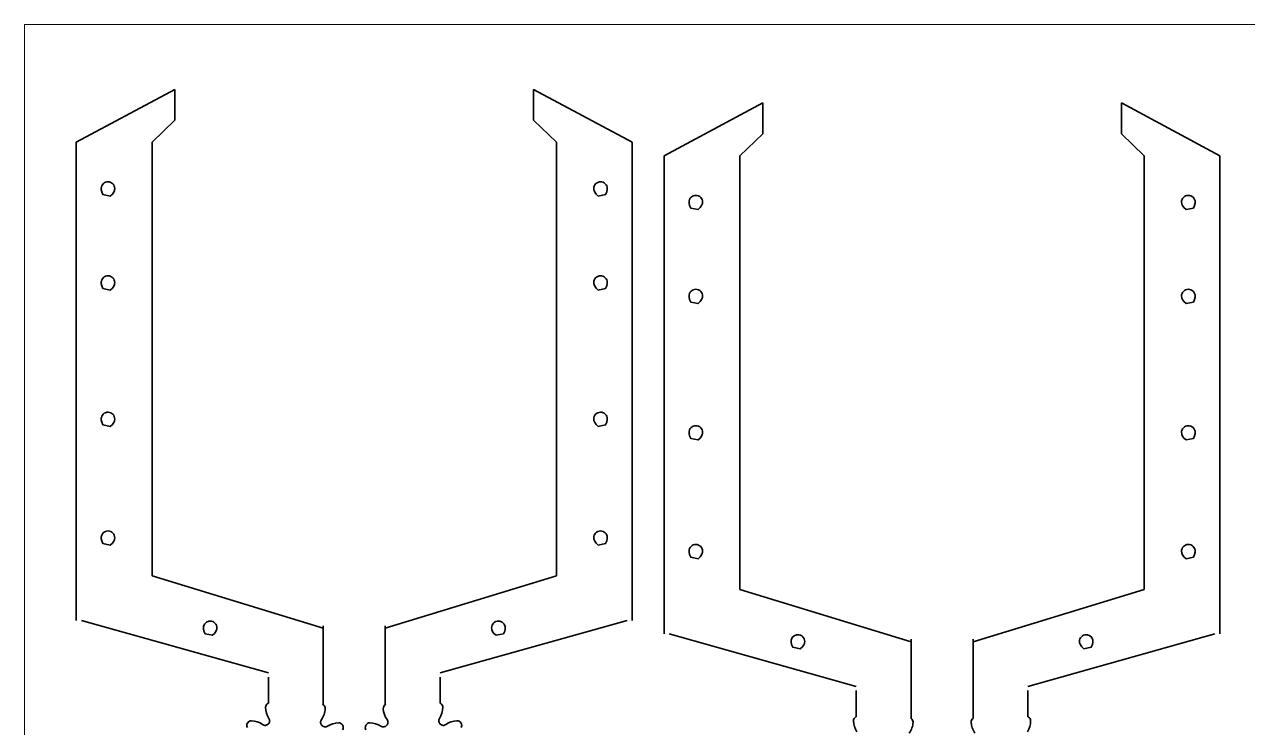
# Model space of a CAD drawing. Header units: inches. Extents: x 0 to 432, y 0 to 279.
# Drawn here: x 0 to 234, y 144.8 to 279.4 of the extents above; entities that cross this region are included whole.
import ezdxf

# ---------------------------------------------------------------- set-up
doc = ezdxf.new("R2010")
doc.units = ezdxf.units.IN
doc.header["$MEASUREMENT"] = 0
doc.layers.add('Layer 1', color=7, linetype='Continuous')

# ---------------------------------------------------------------- blocks, each defined once
blk = doc.blocks.new('block 2')
at = {"layer": 'Layer 1', "lineweight": 0}
blk.add_lwpolyline([(0, 279.4), (431.8, 279.4), (431.8, 0), (0, 0), (0, 279.4)], dxfattribs=at)
at = {"layer": 'Layer 1', "color": 7, "lineweight": 35}
for points in [[(9.92, 256.84), (28.79, 266.97)], [(28.79, 261.08), (28.79, 266.97)], [(116.26, 256.84), (97.39, 266.97)], [(97.39, 261.08), (97.39, 266.97)], [(122.38, 254.25), (141.24, 264.38)], [(141.24, 258.49), (141.24, 264.38)], [(228.71, 254.25), (209.85, 264.38)], [(209.85, 258.49), (209.85, 264.38)], [(24.4, 256.84), (28.79, 261.08)], [(101.78, 256.84), (97.39, 261.08)], [(136.85, 254.25), (141.24, 258.49)], [(214.23, 254.25), (209.85, 258.49)], [(9.92, 165.32), (9.92, 256.84)], [(24.4, 173.83), (24.4, 256.84)], [(101.78, 173.83), (101.78, 256.84)], [(116.26, 165.32), (116.26, 256.84)], [(122.38, 162.73), (122.38, 254.25)], [(136.85, 171.24), (136.85, 254.25)], [(214.23, 171.24), (214.23, 254.25)], [(228.71, 162.73), (228.71, 254.25)], [(57.17, 163.84), (24.4, 173.83)], [(69.01, 163.84), (101.78, 173.83)], [(169.62, 161.25), (136.85, 171.24)], [(181.47, 161.25), (214.23, 171.24)], [(46.67, 155.26), (10.9, 165.32)], [(57.17, 149.16), (57.17, 164.3)], [(69.01, 149.16), (69.01, 164.3)], [(79.51, 155.26), (115.28, 165.32)], [(159.12, 152.67), (123.35, 162.73)], [(169.62, 146.57), (169.62, 161.71)], [(181.47, 146.57), (181.47, 161.71)], [(191.96, 152.67), (227.73, 162.73)], [(46.67, 149.48), (46.67, 154.48)], [(79.51, 149.48), (79.51, 154.48)], [(159.12, 146.89), (159.12, 151.89)], [(191.96, 146.89), (191.96, 151.89)], [(45.54, 145.4), (45.68, 145.32), (45.82, 145.27), (45.96, 145.24), (46.11, 145.24), (46.25, 145.26), (46.39, 145.31), (46.52, 145.38), (46.64, 145.48), (46.74, 145.59), (46.82, 145.72), (46.87, 145.85), (46.9, 146), (46.91, 146.14), (46.89, 146.29), (46.84, 146.43), (46.77, 146.57)], [(56.81, 146.33), (56.73, 146.2), (56.68, 146.06), (56.66, 145.91), (56.65, 145.76), (56.68, 145.62), (56.72, 145.48), (56.8, 145.35), (56.89, 145.23), (57.01, 145.13), (57.13, 145.05), (57.27, 145), (57.41, 144.97), (57.56, 144.96), (57.71, 144.98), (57.85, 145.03), (57.98, 145.1)], [(69.37, 146.33), (69.45, 146.2), (69.5, 146.06), (69.52, 145.91), (69.53, 145.76), (69.5, 145.62), (69.46, 145.48), (69.38, 145.35), (69.29, 145.23), (69.17, 145.13), (69.05, 145.05), (68.91, 145), (68.77, 144.97), (68.62, 144.96), (68.47, 144.98), (68.33, 145.03), (68.2, 145.1)], [(80.64, 145.4), (80.5, 145.32), (80.36, 145.27), (80.22, 145.24), (80.07, 145.24), (79.93, 145.26), (79.79, 145.31), (79.66, 145.38), (79.54, 145.48), (79.44, 145.59), (79.36, 145.72), (79.31, 145.85), (79.28, 146), (79.27, 146.14), (79.29, 146.29), (79.34, 146.43), (79.41, 146.57)]]:
    blk.add_lwpolyline(points, dxfattribs=at)
for points in [[(16.25, 249.25), (15.54, 249.4), (14.85, 248.95), (14.71, 248.25), (14.71, 248.25), (14.56, 247.54), (15.01, 246.85), (15.01, 246.85), (16.41, 246.56), (16.41, 246.56), (17.1, 247.01), (17.25, 247.71), (17.25, 247.71), (17.4, 248.41), (16.95, 249.1), (16.25, 249.25)], [(109.93, 249.25), (110.64, 249.4), (111.33, 248.95), (111.47, 248.25), (111.47, 248.25), (111.62, 247.54), (111.17, 246.85), (111.17, 246.85), (109.77, 246.56), (109.77, 246.56), (109.08, 247.01), (108.93, 247.71), (108.93, 247.71), (108.78, 248.41), (109.23, 249.1), (109.93, 249.25)], [(128.7, 246.66), (128, 246.81), (127.31, 246.36), (127.16, 245.66), (127.16, 245.66), (127.01, 244.95), (127.46, 244.26), (127.46, 244.26), (128.87, 243.97), (128.87, 243.97), (129.56, 244.42), (129.7, 245.12), (129.7, 245.12), (129.85, 245.82), (129.4, 246.51), (128.7, 246.66)], [(222.39, 246.66), (223.09, 246.81), (223.78, 246.36), (223.93, 245.66), (223.93, 245.66), (224.07, 244.95), (223.62, 244.26), (223.62, 244.26), (222.22, 243.97), (222.22, 243.97), (221.53, 244.42), (221.38, 245.12), (221.38, 245.12), (221.23, 245.82), (221.68, 246.51), (222.39, 246.66)], [(16.25, 231.26), (15.54, 231.41), (14.85, 230.96), (14.71, 230.25), (14.71, 230.25), (14.56, 229.55), (15.01, 228.86), (15.01, 228.86), (16.41, 228.57), (16.41, 228.57), (17.1, 229.02), (17.25, 229.72), (17.25, 229.72), (17.4, 230.42), (16.95, 231.11), (16.25, 231.26)], [(109.93, 231.26), (110.64, 231.41), (111.33, 230.96), (111.47, 230.25), (111.47, 230.25), (111.62, 229.55), (111.17, 228.86), (111.17, 228.86), (109.77, 228.57), (109.77, 228.57), (109.08, 229.02), (108.93, 229.72), (108.93, 229.72), (108.78, 230.42), (109.23, 231.11), (109.93, 231.26)], [(128.7, 228.67), (128, 228.82), (127.31, 228.37), (127.16, 227.66), (127.16, 227.66), (127.01, 226.96), (127.46, 226.27), (127.46, 226.27), (128.87, 225.98), (128.87, 225.98), (129.56, 226.43), (129.7, 227.13), (129.7, 227.13), (129.85, 227.83), (129.4, 228.52), (128.7, 228.67)], [(222.39, 228.67), (223.09, 228.82), (223.78, 228.37), (223.93, 227.66), (223.93, 227.66), (224.07, 226.96), (223.62, 226.27), (223.62, 226.27), (222.22, 225.98), (222.22, 225.98), (221.53, 226.43), (221.38, 227.13), (221.38, 227.13), (221.23, 227.83), (221.68, 228.52), (222.39, 228.67)], [(16.25, 205.15), (15.54, 205.3), (14.85, 204.85), (14.71, 204.15), (14.71, 204.15), (14.56, 203.45), (15.01, 202.76), (15.01, 202.76), (16.41, 202.46), (16.41, 202.46), (17.1, 202.91), (17.25, 203.61), (17.25, 203.61), (17.4, 204.32), (16.95, 205.01), (16.25, 205.15)], [(109.93, 205.15), (110.64, 205.3), (111.33, 204.85), (111.47, 204.15), (111.47, 204.15), (111.62, 203.45), (111.17, 202.76), (111.17, 202.76), (109.77, 202.46), (109.77, 202.46), (109.08, 202.91), (108.93, 203.61), (108.93, 203.61), (108.78, 204.32), (109.23, 205.01), (109.93, 205.15)], [(128.7, 202.56), (128, 202.71), (127.31, 202.26), (127.16, 201.56), (127.16, 201.56), (127.01, 200.86), (127.46, 200.17), (127.46, 200.17), (128.87, 199.87), (128.87, 199.87), (129.56, 200.32), (129.7, 201.02), (129.7, 201.02), (129.85, 201.73), (129.4, 202.42), (128.7, 202.56)], [(222.39, 202.56), (223.09, 202.71), (223.78, 202.26), (223.93, 201.56), (223.93, 201.56), (224.07, 200.86), (223.62, 200.17), (223.62, 200.17), (222.22, 199.87), (222.22, 199.87), (221.53, 200.32), (221.38, 201.02), (221.38, 201.02), (221.23, 201.73), (221.68, 202.42), (222.39, 202.56)], [(16.25, 182.42), (15.54, 182.57), (14.85, 182.12), (14.71, 181.42), (14.71, 181.42), (14.56, 180.71), (15.01, 180.02), (15.01, 180.02), (16.41, 179.73), (16.41, 179.73), (17.1, 180.18), (17.25, 180.88), (17.25, 180.88), (17.4, 181.59), (16.95, 182.27), (16.25, 182.42)], [(109.93, 182.42), (110.64, 182.57), (111.33, 182.12), (111.47, 181.42), (111.47, 181.42), (111.62, 180.71), (111.17, 180.02), (111.17, 180.02), (109.77, 179.73), (109.77, 179.73), (109.08, 180.18), (108.93, 180.88), (108.93, 180.88), (108.78, 181.59), (109.23, 182.27), (109.93, 182.42)], [(128.7, 179.83), (128, 179.98), (127.31, 179.53), (127.16, 178.83), (127.16, 178.83), (127.01, 178.12), (127.46, 177.43), (127.46, 177.43), (128.87, 177.14), (128.87, 177.14), (129.56, 177.59), (129.7, 178.29), (129.7, 178.29), (129.85, 179), (129.4, 179.68), (128.7, 179.83)], [(222.39, 179.83), (223.09, 179.98), (223.78, 179.53), (223.93, 178.83), (223.93, 178.83), (224.07, 178.12), (223.62, 177.43), (223.62, 177.43), (222.22, 177.14), (222.22, 177.14), (221.53, 177.59), (221.38, 178.29), (221.38, 178.29), (221.23, 179), (221.68, 179.68), (222.39, 179.83)], [(35.78, 165.17), (35.07, 165.31), (34.39, 164.86), (34.24, 164.16), (34.24, 164.16), (34.09, 163.46), (34.54, 162.77), (34.54, 162.77), (35.95, 162.48), (35.95, 162.48), (36.63, 162.93), (36.78, 163.63), (36.78, 163.63), (36.93, 164.33), (36.48, 165.02), (35.78, 165.17)], [(90.4, 165.17), (91.11, 165.31), (91.8, 164.86), (91.94, 164.16), (91.94, 164.16), (92.09, 163.46), (91.64, 162.77), (91.64, 162.77), (90.23, 162.48), (90.23, 162.48), (89.55, 162.93), (89.4, 163.63), (89.4, 163.63), (89.25, 164.33), (89.7, 165.02), (90.4, 165.17)], [(148.23, 162.58), (147.53, 162.72), (146.84, 162.27), (146.69, 161.57), (146.69, 161.57), (146.54, 160.87), (146.99, 160.18), (146.99, 160.18), (148.4, 159.89), (148.4, 159.89), (149.09, 160.34), (149.23, 161.04), (149.23, 161.04), (149.38, 161.74), (148.93, 162.43), (148.23, 162.58)], [(202.86, 162.58), (203.56, 162.72), (204.25, 162.27), (204.39, 161.57), (204.39, 161.57), (204.54, 160.87), (204.09, 160.18), (204.09, 160.18), (202.69, 159.89), (202.69, 159.89), (202, 160.34), (201.85, 161.04), (201.85, 161.04), (201.7, 161.74), (202.15, 162.43), (202.86, 162.58)]]:
    blk.add_open_spline(points, degree=3, knots=[0, 0, 0, 0, 1, 1, 1, 2, 2, 2, 3, 3, 3, 4, 4, 4, 5, 5, 5, 5], dxfattribs=at)
for points in [[(46.55, 149.41), (46.3, 149.27), (46.14, 149), (46.14, 148.7)], [(46.14, 148.7), (46.15, 147.95), (46.37, 147.21), (46.77, 146.57)], [(46.67, 149.48), (46.63, 149.45), (46.59, 149.43), (46.55, 149.41)], [(56.81, 146.33), (57.25, 146.95), (57.5, 147.68), (57.55, 148.43)], [(57.17, 149.16), (57.13, 149.18), (57.09, 149.2), (57.05, 149.23)], [(57.55, 148.43), (57.56, 148.72), (57.42, 149), (57.17, 149.16)], [(68.64, 148.43), (68.62, 148.72), (68.76, 149), (69.01, 149.16)], [(69.37, 146.33), (68.93, 146.95), (68.68, 147.68), (68.64, 148.43)], [(69.01, 149.16), (69.05, 149.18), (69.09, 149.2), (69.13, 149.23)], [(80.04, 148.7), (80.03, 147.95), (79.81, 147.21), (79.41, 146.57)], [(79.51, 149.48), (79.55, 149.45), (79.59, 149.43), (79.63, 149.41)], [(79.63, 149.41), (79.88, 149.27), (80.04, 149), (80.04, 148.7)], [(42.64, 145.64), (42.49, 145.39), (42.49, 145.07), (42.64, 144.82)], [(42.71, 145.75), (42.69, 145.71), (42.67, 145.68), (42.64, 145.64)], [(43.44, 146.13), (43.15, 146.15), (42.87, 146), (42.71, 145.75)], [(45.54, 145.4), (44.93, 145.83), (44.2, 146.09), (43.44, 146.13)], [(60.12, 145.73), (59.36, 145.72), (58.62, 145.5), (57.98, 145.1)], [(60.83, 145.32), (60.69, 145.57), (60.41, 145.73), (60.12, 145.73)], [(60.89, 145.2), (60.87, 145.24), (60.85, 145.28), (60.83, 145.32)], [(60.86, 144.38), (61.02, 144.63), (61.03, 144.94), (60.89, 145.2)], [(65.32, 144.38), (65.16, 144.63), (65.15, 144.94), (65.29, 145.2)], [(65.29, 145.2), (65.31, 145.24), (65.33, 145.28), (65.35, 145.32)], [(65.35, 145.32), (65.49, 145.57), (65.77, 145.73), (66.06, 145.73)], [(66.06, 145.73), (66.82, 145.72), (67.56, 145.5), (68.2, 145.1)], [(80.64, 145.4), (81.26, 145.83), (81.98, 146.09), (82.74, 146.13)], [(82.74, 146.13), (83.03, 146.15), (83.31, 146), (83.47, 145.75)], [(83.47, 145.75), (83.49, 145.71), (83.51, 145.68), (83.54, 145.64)], [(83.54, 145.64), (83.69, 145.39), (83.69, 145.07), (83.54, 144.82)], [(159.01, 146.82), (158.75, 146.68), (158.59, 146.41), (158.59, 146.11)], [(158.59, 146.11), (158.6, 145.36), (158.82, 144.62), (159.23, 143.98)], [(159.12, 146.89), (159.08, 146.87), (159.04, 146.84), (159.01, 146.82)], [(169.26, 143.74), (169.7, 144.36), (169.95, 145.09), (170, 145.84)], [(169.62, 146.57), (169.58, 146.59), (169.54, 146.61), (169.5, 146.64)], [(170, 145.84), (170.01, 146.13), (169.87, 146.41), (169.62, 146.57)], [(181.09, 145.84), (181.07, 146.13), (181.22, 146.41), (181.46, 146.57)], [(181.82, 143.74), (181.38, 144.36), (181.13, 145.09), (181.09, 145.84)], [(181.47, 146.57), (181.5, 146.59), (181.54, 146.61), (181.58, 146.64)], [(192.49, 146.11), (192.48, 145.36), (192.26, 144.62), (191.86, 143.98)], [(191.96, 146.89), (192, 146.87), (192.04, 146.84), (192.08, 146.82)], [(192.08, 146.82), (192.34, 146.68), (192.49, 146.41), (192.49, 146.11)]]:
    blk.add_open_spline(points, degree=3, dxfattribs=at)

msp = doc.modelspace()

# ---------------------------------------------------------------- block references
at = {"layer": 'Layer 1'}
msp.add_blockref('block 2', (0, 0), dxfattribs=at)

doc.saveas('drawing.dxf')
